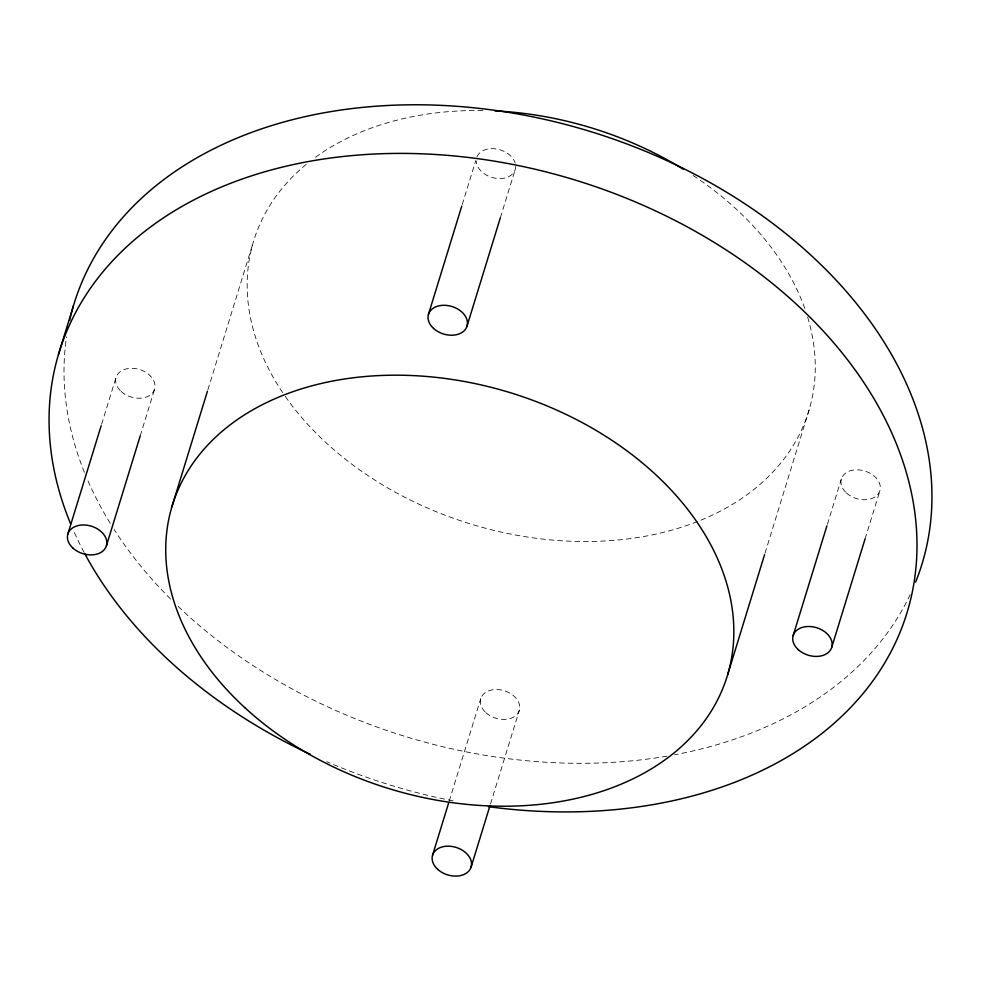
<?xml version="1.0" encoding="UTF-8"?>
<svg xmlns="http://www.w3.org/2000/svg" width="981" height="981" viewBox="0 0 981 981"><rect width="100%" height="100%" fill="white"/><g stroke="black" fill="none" stroke-linecap="round" stroke-linejoin="round"><path stroke-width="0.74" stroke-dasharray="4.91 3.68" d="M101.607 424.295L116.028 377.452M140.209 435.944L154.618 389.101M207.874 389.825L253.306 242.123M462.21 204.624L475.724 160.7M500.359 217.745L515.221 169.431M449.2 801.134L480.727 698.644M490.5 804.003L519.329 710.305M765.033 553.198L809.117 409.874M827.375 524.369L841.342 478.973M865.07 538.949L879.932 490.623M807.608 317.035A290.29 207.052 17.1 0 1 636.068 537.772A290.29 207.052 17.1 0 1 285.177 396.263M282.675 392.621A290.29 207.052 17.1 0 1 306.182 164.416M315.49 157.23A290.29 207.052 17.1 0 1 484.908 110.559M693.089 175.464A290.29 207.052 17.1 0 1 804.849 308.647M910.196 594.56A443.498 316.323 17.1 0 1 674.548 754.794M667.068 756.143A443.498 316.323 17.1 0 1 178.137 606.417M170.535 598.986A443.498 316.323 17.1 0 1 114.176 529.581M110.228 523.314A443.498 316.323 17.1 0 1 87.284 479.28M84.427 472.425A443.498 316.323 17.1 0 1 66.561 336.802M453.038 800.827A443.498 316.323 17.1 0 1 326.759 761.71M84.096 552.401A443.498 316.323 17.1 0 1 73.526 530.635M515.65 166.365A20.16 14.384 17.1 0 1 496.043 178.309A20.16 14.384 17.1 0 1 476.202 160.847M476.974 156.813A20.16 14.384 17.1 0 1 496.521 149.002A20.16 14.384 17.1 0 1 515.184 163.177M846.431 492.953A20.16 14.384 17.1 0 0 879.589 491.591A20.16 14.384 17.1 0 0 855.873 469.862A20.16 14.384 17.1 0 0 846.431 492.953M121.117 391.431A20.16 14.384 17.1 0 0 154.275 390.07A20.16 14.384 17.1 0 0 130.559 368.329A20.16 14.384 17.1 0 0 121.117 391.431M485.828 712.623A20.16 14.384 17.1 0 0 518.986 711.274A20.16 14.384 17.1 0 0 495.27 689.533A20.16 14.384 17.1 0 0 485.828 712.623"/><path stroke-width="1.47" d="M58.443 354.509L73.403 305.888M67.824 534.105L101.153 425.766M106.426 545.755L140.209 435.944M171.883 506.821L207.42 391.284M428.439 314.435L461.769 206.096M467.03 326.084L500.359 217.745M432.535 855.309L448.746 802.605M471.138 866.959L490.046 805.462M727.694 674.572L764.579 554.657M793.139 635.639L826.922 525.828M831.741 647.288L865.07 538.949M494.939 110.902A290.29 207.052 17.1 0 1 683.438 169.296M69.614 320.468A443.498 316.323 17.1 0 1 591.862 131.969A443.498 316.323 17.1 0 1 915.629 582.101M70.595 523.78A443.498 316.323 17.1 0 1 390.389 153.49A443.498 316.323 17.1 0 1 914.194 508.121A443.498 316.323 17.1 0 1 488.428 806.676M310.376 754.34A443.498 316.323 17.1 0 1 84.82 553.762M245.311 708.098A290.29 207.052 17.1 0 0 722.789 688.527A290.29 207.052 17.1 0 0 381.253 375.478A290.29 207.052 17.1 0 0 245.311 708.098M433.528 328.414A20.16 14.384 17.1 0 0 466.686 327.053A20.16 14.384 17.1 0 0 442.971 305.312A20.16 14.384 17.1 0 0 433.528 328.414M798.24 649.618A20.16 14.384 17.1 0 0 831.398 648.257A20.16 14.384 17.1 0 0 807.682 626.516A20.16 14.384 17.1 0 0 798.24 649.618M72.925 548.085A20.16 14.384 17.1 0 0 106.083 546.724A20.16 14.384 17.1 0 0 82.367 524.982A20.16 14.384 17.1 0 0 72.925 548.085M437.636 869.289A20.16 14.384 17.1 0 0 470.794 867.927A20.16 14.384 17.1 0 0 447.078 846.186A20.16 14.384 17.1 0 0 437.636 869.289"/></g></svg>
